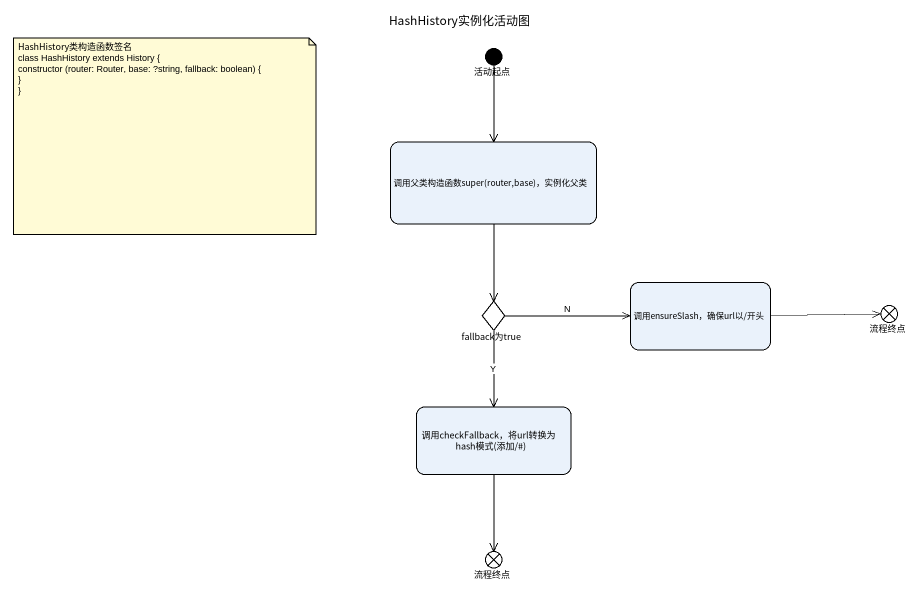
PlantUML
@startuml
title HashHistory实例化活动图
hide empty description
state 活动起点 <<start>>
state "调用父类构造函数super(router,base)，实例化父类" as 调用父类构造函数super_router_base
state fallback为true <<choice>>
state "调用ensureSlash，确保url以/开头" as 调用ensureSlash_确保url以_开头
state 流程终点 <<end>>
state "调用checkFallback，将url转换为hash模式(添加/#)" as 调用checkFallback
state "流程终点" as 流程终点_2 <<end>>
活动起点 --> 调用父类构造函数super_router_base
调用父类构造函数super_router_base --> fallback为true
fallback为true -right-> 调用ensureSlash_确保url以_开头 : N
fallback为true --> 调用checkFallback : Y
调用ensureSlash_确保url以_开头 -right-> 流程终点
调用checkFallback --> 流程终点_2
note as N1
  HashHistory类构造函数签名
  class HashHistory extends History {
  constructor (router: Router, base: ?string, fallback: boolean) {
  ~}
  ~}
end note
@enduml
